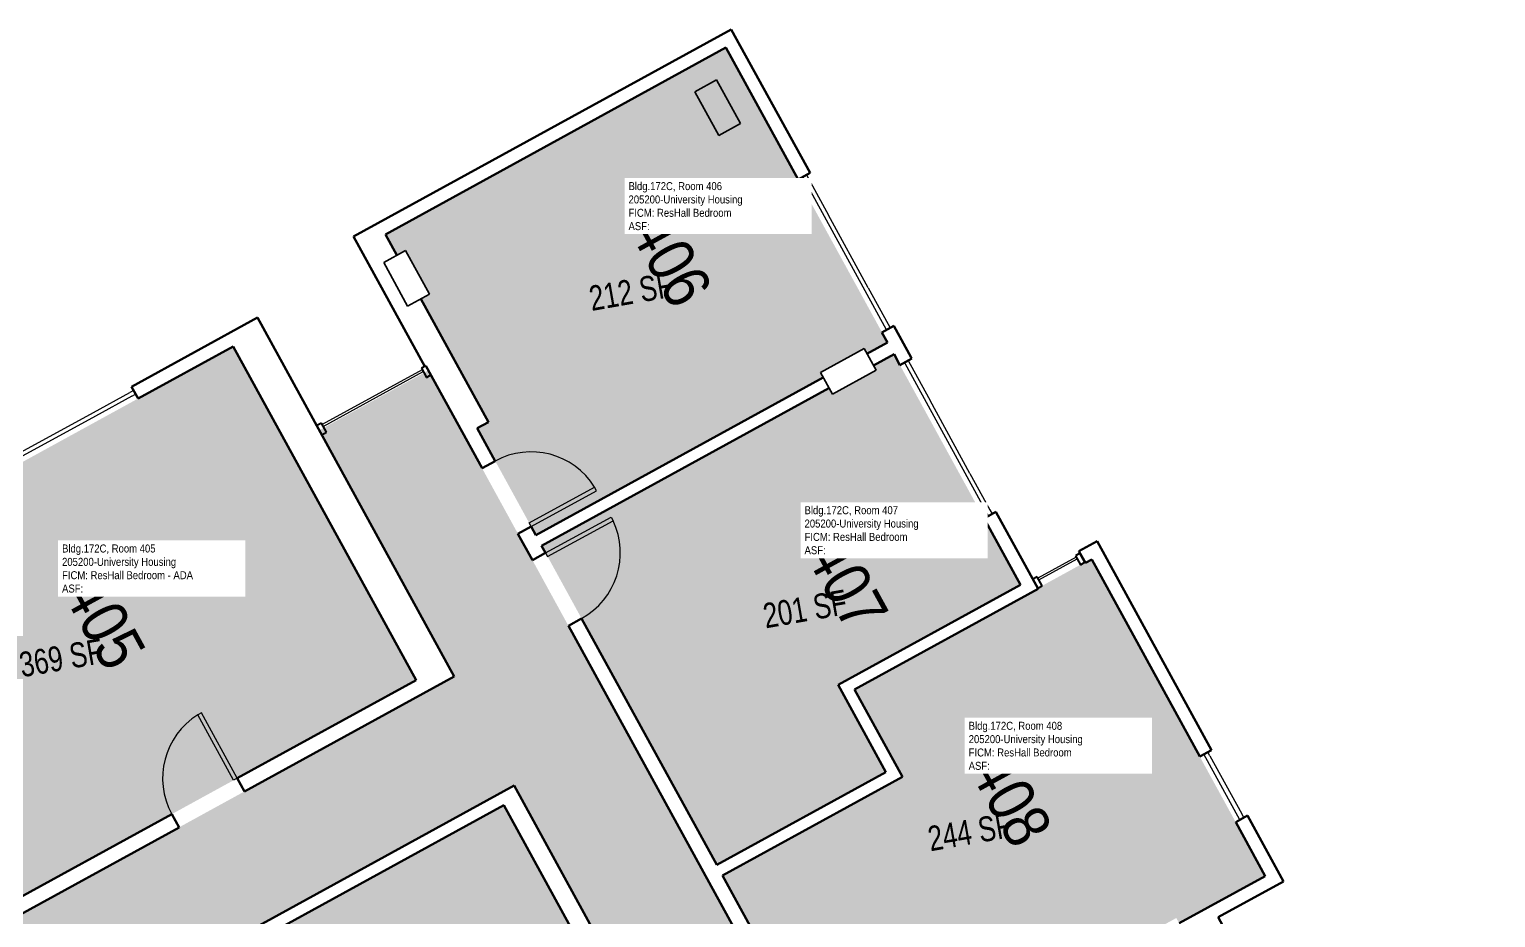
# Model space of a CAD drawing. Header units: inches. Extents: x 69235346 to 69237503, y 27657583 to 27660092.
# Drawn here: x 69235795 to 69236502, y 27659664 to 27660092 of the extents above; entities that cross this region are included whole.
import ezdxf
from ezdxf.enums import TextEntityAlignment as Align

# ---------------------------------------------------------------- set-up
doc = ezdxf.new("R2010")
doc.units = ezdxf.units.IN
doc.header["$LTSCALE"] = 100
doc.header["$MEASUREMENT"] = 0
for name, color, linetype in [('A-COLS', 5, 'CONTINUOUS'), ('A-DOOR', 2, 'CONTINUOUS'), ('A-GLAZ', 1, 'CONTINUOUS'), ('A-IDEN-RNUM', 7, 'CONTINUOUS'), ('A-IDEN-SNUM', 4, 'CONTINUOUS'), ('A-IDEN-VNUM', 4, 'CONTINUOUS'), ('A-WALL', 5, 'CONTINUOUS'), ('AREA-TEXT', 3, 'CONTINUOUS'), ('Rooms-Category-Color', 7, 'CONTINUOUS'), ('Rooms-College-Color', 7, 'CONTINUOUS'), ('Rooms-Department-Color', 7, 'CONTINUOUS'), ('Rooms-Division-Color', 7, 'CONTINUOUS'), ('Rooms-Information', 7, 'CONTINUOUS')]:
    doc.layers.add(name, color=color, linetype=linetype)
doc.styles.add('CP_AREA', font='arial.ttf', dxfattribs={"height": 15})
doc.styles.add('CP_ROOMSNUMBER', font='arial.ttf', dxfattribs={"height": 1})
doc.styles.add('CP_ROOMVNUMBER', font='arial.ttf', dxfattribs={"width": 0.85, "height": 0.075})

msp = doc.modelspace()

# ---------------------------------------------------------------- hatches: boundary and pattern name
at = {"layer": 'Rooms-Category-Color', "true_color": 0x728ef3}
for points in [[(69235966.8, 27659993), (69235972.27, 27659983.02), (69235976.43, 27659985.31), (69235987.97, 27659964.26), (69235983.81, 27659961.98), (69236016.41, 27659902.54), (69236011.04, 27659899.59), (69236039.24, 27659848.17), (69236177.72, 27659924.12), (69236177.77, 27659924.15), (69236176.45, 27659926.56), (69236197.44, 27659938.07), (69236198.85, 27659935.5), (69236208.77, 27659940.94), (69236130.87, 27660082.98)], [(69235727.57, 27659638.96), (69235981.56, 27659778.27), (69235893.38, 27659939.05), (69235639.39, 27659799.75)], [(69236184.89, 27659776.01), (69236272.78, 27659824.22), (69236211.89, 27659935.24), (69236201.98, 27659929.8), (69236203.21, 27659927.55), (69236182.17, 27659916.01), (69236180.54, 27659918.97), (69236042.06, 27659843.02), (69236126.43, 27659689.2), (69236207.97, 27659733.92)], [(69236328.29, 27659649.58), (69236326.91, 27659652.1), (69236347.95, 27659663.64), (69236349.33, 27659661.12), (69236362.1, 27659668.12), (69236390.81, 27659683.87), (69236307.17, 27659836.38), (69236304.11, 27659834.69), (69236303.92, 27659835.02), (69236281.13, 27659822.52), (69236281.31, 27659822.19), (69236192.86, 27659773.68), (69236215.94, 27659731.6), (69236129.25, 27659684.05), (69236189.81, 27659573.63)], [(69236021.19, 27659508.84), (69235986.93, 27659571.31), (69236077.13, 27659620.78), (69236023.79, 27659718.03), (69235849.2, 27659622.27), (69235850.65, 27659619.64), (69235846.92, 27659617.6), (69235933.07, 27659460.51)]]:
    msp.add_hatch(color=171, dxfattribs=at).paths.add_polyline_path(points)
at = {"layer": 'Rooms-Category-Color', "true_color": 0xadadad}
msp.add_hatch(color=253, dxfattribs=at).paths.add_polyline_path([(69236449.27, 27658960.69), (69236501.88, 27658989.54), (69236410.66, 27659155.86), (69236335.71, 27659292.53), (69236271.69, 27659409.25), (69236184.87, 27659567.57), (69236121.48, 27659683.14), (69236034.29, 27659842.11), (69236004.68, 27659896.11), (69235987.47, 27659927.49), (69235934.92, 27659898.67), (69235999.95, 27659780.08), (69235987.08, 27659773.02), (69235729.02, 27659631.5), (69235716.15, 27659624.43), (69235651.11, 27659743.02), (69235599.07, 27659714.48), (69235598.5, 27659714.17), (69235611.91, 27659689.72), (69235616.11, 27659682.06), (69235646.11, 27659627.37), (69235648.15, 27659623.64), (69235648.18, 27659623.58), (69235720.73, 27659491.3), (69235796.29, 27659353.53), (69235871.24, 27659216.86), (69235921.5, 27659125.23), (69235974.1, 27659154.08), (69235971.5, 27659158.82), (69235944.34, 27659208.36), (69235937.36, 27659221.07), (69235835.39, 27659407.01), (69235747.85, 27659566.62), (69235745, 27659571.83), (69235803.2, 27659603.74), (69235804.64, 27659601.11), (69235836.2, 27659618.42), (69235834.76, 27659621.05), (69235846.38, 27659627.43), (69235847.82, 27659624.8), (69235879.39, 27659642.11), (69235877.94, 27659644.74), (69235933.07, 27659674.97), (69236023.55, 27659724.59), (69236028.75, 27659727.45), (69236099.4, 27659598.63), (69236096.77, 27659597.19), (69236115.16, 27659563.65), (69236117.79, 27659565.09), (69236119.17, 27659562.57), (69236221.84, 27659375.38), (69236236.56, 27659348.53), (69236264.6, 27659297.4), (69236267.14, 27659292.77), (69236268.88, 27659289.6), (69236282.83, 27659264.17), (69236358.99, 27659125.29), (69236356.36, 27659123.85), (69236375.3, 27659089.32), (69236377.93, 27659090.77), (69236386.67, 27659074.83), (69236399.89, 27659050.72), (69236401.63, 27659047.55), (69236401.66, 27659047.49), (69236441.54, 27658974.77)])
at = {"layer": 'Rooms-College-Color', "true_color": 0xadadad}
for points in [[(69235966.8, 27659993), (69235972.27, 27659983.02), (69235976.43, 27659985.31), (69235987.97, 27659964.26), (69235983.81, 27659961.98), (69236016.41, 27659902.54), (69236011.04, 27659899.59), (69236039.24, 27659848.17), (69236177.72, 27659924.12), (69236177.77, 27659924.15), (69236176.45, 27659926.56), (69236197.44, 27659938.07), (69236198.85, 27659935.5), (69236208.77, 27659940.94), (69236130.87, 27660082.98)], [(69235727.57, 27659638.96), (69235981.56, 27659778.27), (69235893.38, 27659939.05), (69235639.39, 27659799.75)], [(69236184.89, 27659776.01), (69236272.78, 27659824.22), (69236211.89, 27659935.24), (69236201.98, 27659929.8), (69236203.21, 27659927.55), (69236182.17, 27659916.01), (69236180.54, 27659918.97), (69236042.06, 27659843.02), (69236126.43, 27659689.2), (69236207.97, 27659733.92)], [(69236449.27, 27658960.69), (69236501.88, 27658989.54), (69236410.66, 27659155.86), (69236335.71, 27659292.53), (69236271.69, 27659409.25), (69236184.87, 27659567.57), (69236121.48, 27659683.14), (69236034.29, 27659842.11), (69236004.68, 27659896.11), (69235987.47, 27659927.49), (69235934.92, 27659898.67), (69235999.95, 27659780.08), (69235987.08, 27659773.02), (69235729.02, 27659631.5), (69235716.15, 27659624.43), (69235651.11, 27659743.02), (69235599.07, 27659714.48), (69235598.5, 27659714.17), (69235611.91, 27659689.72), (69235616.11, 27659682.06), (69235646.11, 27659627.37), (69235648.15, 27659623.64), (69235648.18, 27659623.58), (69235720.73, 27659491.3), (69235796.29, 27659353.53), (69235871.24, 27659216.86), (69235921.5, 27659125.23), (69235974.1, 27659154.08), (69235971.5, 27659158.82), (69235944.34, 27659208.36), (69235937.36, 27659221.07), (69235835.39, 27659407.01), (69235747.85, 27659566.62), (69235745, 27659571.83), (69235803.2, 27659603.74), (69235804.64, 27659601.11), (69235836.2, 27659618.42), (69235834.76, 27659621.05), (69235846.38, 27659627.43), (69235847.82, 27659624.8), (69235879.39, 27659642.11), (69235877.94, 27659644.74), (69235933.07, 27659674.97), (69236023.55, 27659724.59), (69236028.75, 27659727.45), (69236099.4, 27659598.63), (69236096.77, 27659597.19), (69236115.16, 27659563.65), (69236117.79, 27659565.09), (69236119.17, 27659562.57), (69236221.84, 27659375.38), (69236236.56, 27659348.53), (69236264.6, 27659297.4), (69236267.14, 27659292.77), (69236268.88, 27659289.6), (69236282.83, 27659264.17), (69236358.99, 27659125.29), (69236356.36, 27659123.85), (69236375.3, 27659089.32), (69236377.93, 27659090.77), (69236386.67, 27659074.83), (69236399.89, 27659050.72), (69236401.63, 27659047.55), (69236401.66, 27659047.49), (69236441.54, 27658974.77)], [(69236328.29, 27659649.58), (69236326.91, 27659652.1), (69236347.95, 27659663.64), (69236349.33, 27659661.12), (69236362.1, 27659668.12), (69236390.81, 27659683.87), (69236307.17, 27659836.38), (69236304.11, 27659834.69), (69236303.92, 27659835.02), (69236281.13, 27659822.52), (69236281.31, 27659822.19), (69236192.86, 27659773.68), (69236215.94, 27659731.6), (69236129.25, 27659684.05), (69236189.81, 27659573.63)], [(69236021.19, 27659508.84), (69235986.93, 27659571.31), (69236077.13, 27659620.78), (69236023.79, 27659718.03), (69235849.2, 27659622.27), (69235850.65, 27659619.64), (69235846.92, 27659617.6), (69235933.07, 27659460.51)]]:
    msp.add_hatch(color=253, dxfattribs=at).paths.add_polyline_path(points)
at = {"layer": 'Rooms-Department-Color', "true_color": 0x604aed}
for points in [[(69235966.8, 27659993), (69235972.27, 27659983.02), (69235976.43, 27659985.31), (69235987.97, 27659964.26), (69235983.81, 27659961.98), (69236016.41, 27659902.54), (69236011.04, 27659899.59), (69236039.24, 27659848.17), (69236177.72, 27659924.12), (69236177.77, 27659924.15), (69236176.45, 27659926.56), (69236197.44, 27659938.07), (69236198.85, 27659935.5), (69236208.77, 27659940.94), (69236130.87, 27660082.98)], [(69235727.57, 27659638.96), (69235981.56, 27659778.27), (69235893.38, 27659939.05), (69235639.39, 27659799.75)], [(69236184.89, 27659776.01), (69236272.78, 27659824.22), (69236211.89, 27659935.24), (69236201.98, 27659929.8), (69236203.21, 27659927.55), (69236182.17, 27659916.01), (69236180.54, 27659918.97), (69236042.06, 27659843.02), (69236126.43, 27659689.2), (69236207.97, 27659733.92)], [(69236328.29, 27659649.58), (69236326.91, 27659652.1), (69236347.95, 27659663.64), (69236349.33, 27659661.12), (69236362.1, 27659668.12), (69236390.81, 27659683.87), (69236307.17, 27659836.38), (69236304.11, 27659834.69), (69236303.92, 27659835.02), (69236281.13, 27659822.52), (69236281.31, 27659822.19), (69236192.86, 27659773.68), (69236215.94, 27659731.6), (69236129.25, 27659684.05), (69236189.81, 27659573.63)], [(69236021.19, 27659508.84), (69235986.93, 27659571.31), (69236077.13, 27659620.78), (69236023.79, 27659718.03), (69235849.2, 27659622.27), (69235850.65, 27659619.64), (69235846.92, 27659617.6), (69235933.07, 27659460.51)]]:
    msp.add_hatch(color=173, dxfattribs=at).paths.add_polyline_path(points)
at = {"layer": 'Rooms-Department-Color', "true_color": 0xacacac}
msp.add_hatch(color=253, dxfattribs=at).paths.add_polyline_path([(69236449.27, 27658960.69), (69236501.88, 27658989.54), (69236410.66, 27659155.86), (69236335.71, 27659292.53), (69236271.69, 27659409.25), (69236184.87, 27659567.57), (69236121.48, 27659683.14), (69236034.29, 27659842.11), (69236004.68, 27659896.11), (69235987.47, 27659927.49), (69235934.92, 27659898.67), (69235999.95, 27659780.08), (69235987.08, 27659773.02), (69235729.02, 27659631.5), (69235716.15, 27659624.43), (69235651.11, 27659743.02), (69235599.07, 27659714.48), (69235598.5, 27659714.17), (69235611.91, 27659689.72), (69235616.11, 27659682.06), (69235646.11, 27659627.37), (69235648.15, 27659623.64), (69235648.18, 27659623.58), (69235720.73, 27659491.3), (69235796.29, 27659353.53), (69235871.24, 27659216.86), (69235921.5, 27659125.23), (69235974.1, 27659154.08), (69235971.5, 27659158.82), (69235944.34, 27659208.36), (69235937.36, 27659221.07), (69235835.39, 27659407.01), (69235747.85, 27659566.62), (69235745, 27659571.83), (69235803.2, 27659603.74), (69235804.64, 27659601.11), (69235836.2, 27659618.42), (69235834.76, 27659621.05), (69235846.38, 27659627.43), (69235847.82, 27659624.8), (69235879.39, 27659642.11), (69235877.94, 27659644.74), (69235933.07, 27659674.97), (69236023.55, 27659724.59), (69236028.75, 27659727.45), (69236099.4, 27659598.63), (69236096.77, 27659597.19), (69236115.16, 27659563.65), (69236117.79, 27659565.09), (69236119.17, 27659562.57), (69236221.84, 27659375.38), (69236236.56, 27659348.53), (69236264.6, 27659297.4), (69236267.14, 27659292.77), (69236268.88, 27659289.6), (69236282.83, 27659264.17), (69236358.99, 27659125.29), (69236356.36, 27659123.85), (69236375.3, 27659089.32), (69236377.93, 27659090.77), (69236386.67, 27659074.83), (69236399.89, 27659050.72), (69236401.63, 27659047.55), (69236401.66, 27659047.49), (69236441.54, 27658974.77)])
at = {"layer": 'Rooms-Division-Color', "true_color": 0x604aed}
for points in [[(69235966.8, 27659993), (69235972.27, 27659983.02), (69235976.43, 27659985.31), (69235987.97, 27659964.26), (69235983.81, 27659961.98), (69236016.41, 27659902.54), (69236011.04, 27659899.59), (69236039.24, 27659848.17), (69236177.72, 27659924.12), (69236177.77, 27659924.15), (69236176.45, 27659926.56), (69236197.44, 27659938.07), (69236198.85, 27659935.5), (69236208.77, 27659940.94), (69236130.87, 27660082.98)], [(69235727.57, 27659638.96), (69235981.56, 27659778.27), (69235893.38, 27659939.05), (69235639.39, 27659799.75)], [(69236184.89, 27659776.01), (69236272.78, 27659824.22), (69236211.89, 27659935.24), (69236201.98, 27659929.8), (69236203.21, 27659927.55), (69236182.17, 27659916.01), (69236180.54, 27659918.97), (69236042.06, 27659843.02), (69236126.43, 27659689.2), (69236207.97, 27659733.92)], [(69236328.29, 27659649.58), (69236326.91, 27659652.1), (69236347.95, 27659663.64), (69236349.33, 27659661.12), (69236362.1, 27659668.12), (69236390.81, 27659683.87), (69236307.17, 27659836.38), (69236304.11, 27659834.69), (69236303.92, 27659835.02), (69236281.13, 27659822.52), (69236281.31, 27659822.19), (69236192.86, 27659773.68), (69236215.94, 27659731.6), (69236129.25, 27659684.05), (69236189.81, 27659573.63)], [(69236021.19, 27659508.84), (69235986.93, 27659571.31), (69236077.13, 27659620.78), (69236023.79, 27659718.03), (69235849.2, 27659622.27), (69235850.65, 27659619.64), (69235846.92, 27659617.6), (69235933.07, 27659460.51)]]:
    msp.add_hatch(color=173, dxfattribs=at).paths.add_polyline_path(points)
at = {"layer": 'Rooms-Division-Color', "true_color": 0xadadad}
msp.add_hatch(color=253, dxfattribs=at).paths.add_polyline_path([(69236449.27, 27658960.69), (69236501.88, 27658989.54), (69236410.66, 27659155.86), (69236335.71, 27659292.53), (69236271.69, 27659409.25), (69236184.87, 27659567.57), (69236121.48, 27659683.14), (69236034.29, 27659842.11), (69236004.68, 27659896.11), (69235987.47, 27659927.49), (69235934.92, 27659898.67), (69235999.95, 27659780.08), (69235987.08, 27659773.02), (69235729.02, 27659631.5), (69235716.15, 27659624.43), (69235651.11, 27659743.02), (69235599.07, 27659714.48), (69235598.5, 27659714.17), (69235611.91, 27659689.72), (69235616.11, 27659682.06), (69235646.11, 27659627.37), (69235648.15, 27659623.64), (69235648.18, 27659623.58), (69235720.73, 27659491.3), (69235796.29, 27659353.53), (69235871.24, 27659216.86), (69235921.5, 27659125.23), (69235974.1, 27659154.08), (69235971.5, 27659158.82), (69235944.34, 27659208.36), (69235937.36, 27659221.07), (69235835.39, 27659407.01), (69235747.85, 27659566.62), (69235745, 27659571.83), (69235803.2, 27659603.74), (69235804.64, 27659601.11), (69235836.2, 27659618.42), (69235834.76, 27659621.05), (69235846.38, 27659627.43), (69235847.82, 27659624.8), (69235879.39, 27659642.11), (69235877.94, 27659644.74), (69235933.07, 27659674.97), (69236023.55, 27659724.59), (69236028.75, 27659727.45), (69236099.4, 27659598.63), (69236096.77, 27659597.19), (69236115.16, 27659563.65), (69236117.79, 27659565.09), (69236119.17, 27659562.57), (69236221.84, 27659375.38), (69236236.56, 27659348.53), (69236264.6, 27659297.4), (69236267.14, 27659292.77), (69236268.88, 27659289.6), (69236282.83, 27659264.17), (69236358.99, 27659125.29), (69236356.36, 27659123.85), (69236375.3, 27659089.32), (69236377.93, 27659090.77), (69236386.67, 27659074.83), (69236399.89, 27659050.72), (69236401.63, 27659047.55), (69236401.66, 27659047.49), (69236441.54, 27658974.77)])

# ---------------------------------------------------------------- linework, layer by layer
at = {"layer": 'A-COLS', "lineweight": 35}
for p, q in [((69236115.84, 27660061.77), (69236126.37, 27660067.54)), ((69236126.37, 27660067.54), (69236137.91, 27660046.49)), ((69236127.38, 27660040.72), (69236115.84, 27660061.77)), ((69236137.91, 27660046.49), (69236127.38, 27660040.72)), ((69235965.91, 27659979.54), (69235976.43, 27659985.31)), ((69235976.43, 27659985.31), (69235987.97, 27659964.26)), ((69235977.45, 27659958.49), (69235965.91, 27659979.54)), ((69235987.97, 27659964.26), (69235977.45, 27659958.49)), ((69236176.4, 27659926.53), (69236197.44, 27659938.07)), ((69236197.44, 27659938.07), (69236203.21, 27659927.55)), ((69236182.17, 27659916.01), (69236176.4, 27659926.53)), ((69236203.21, 27659927.55), (69236182.17, 27659916.01))]:
    msp.add_line(p, q, dxfattribs=at)
at = {"layer": 'A-DOOR'}
for p, q in [((69236036.05, 27659854), (69236067.56, 27659871.28)), ((69236037.01, 27659852.24), (69236068.52, 27659869.53)), ((69236068.52, 27659869.53), (69236067.56, 27659871.28)), ((69236037.01, 27659852.24), (69236036.05, 27659854)), ((69236043.98, 27659839.53), (69236075.5, 27659856.82)), ((69236044.94, 27659837.78), (69236076.46, 27659855.06)), ((69236075.5, 27659856.82), (69236076.46, 27659855.06)), ((69236043.98, 27659839.53), (69236044.94, 27659837.78)), ((69235878.08, 27659762.51), (69235876.32, 27659761.54)), ((69235895.36, 27659730.99), (69235878.08, 27659762.51)), ((69235893.61, 27659730.03), (69235876.32, 27659761.54)), ((69235895.36, 27659730.99), (69235893.61, 27659730.03))]:
    msp.add_line(p, q, dxfattribs=at)
at = {"layer": 'A-DOOR', "lineweight": 25}
for centre, start, end in [((69236037.01, 27659852.24), 31.92664, 118.74191), ((69236043.98, 27659839.53), 298.74191, 25.55717), ((69235895.36, 27659730.99), 121.92664, 208.74191)]:
    msp.add_arc(centre, 36, start, end, dxfattribs=at)
at = {"layer": 'A-GLAZ'}
for p, q in [((69236168.02, 27660020.43), (69236167.89, 27660020.67)), ((69236208.29, 27659947.02), (69236168.02, 27660020.43)), ((69236169.65, 27660021.63), (69236170.61, 27660019.88)), ((69236170.61, 27660019.88), (69236180.23, 27660002.34)), ((69236199.46, 27659967.27), (69236180.23, 27660002.34)), ((69236199.46, 27659967.27), (69236209.08, 27659949.73)), ((69236209.08, 27659949.73), (69236210.04, 27659947.98)), ((69236217.19, 27659930.78), (69236216.94, 27659931.23)), ((69236218.7, 27659932.2), (69236219.66, 27659930.44)), ((69235984.44, 27659927.82), (69235936.27, 27659901.41)), ((69235936.75, 27659900.53), (69235984.92, 27659926.95)), ((69236257.46, 27659857.36), (69236217.19, 27659930.78)), ((69236219.66, 27659930.44), (69236229.28, 27659912.91)), ((69235845.35, 27659917.84), (69235843.6, 27659916.88)), ((69235826.06, 27659907.26), (69235843.6, 27659916.88)), ((69235844.56, 27659915.12), (69235827.02, 27659905.51)), ((69235844.56, 27659915.12), (69235846.31, 27659916.08)), ((69236248.51, 27659877.83), (69236229.28, 27659912.91)), ((69235790.99, 27659888.02), (69235826.06, 27659907.26)), ((69235827.02, 27659905.51), (69235791.95, 27659886.27)), ((69236248.51, 27659877.83), (69236258.13, 27659860.3)), ((69236258.13, 27659860.3), (69236259.21, 27659858.33)), ((69236299.69, 27659837.55), (69236281.28, 27659827.45)), ((69236281.76, 27659826.57), (69236300.17, 27659836.67)), ((69236300.17, 27659836.67), (69236299.69, 27659837.55)), ((69236281.28, 27659827.45), (69236281.76, 27659826.57)), ((69236378.62, 27659710.89), (69236361.21, 27659742.52)), ((69236364.15, 27659741.85), (69236363.19, 27659743.6)), ((69236364.15, 27659741.85), (69236379.54, 27659713.78)), ((69236380.5, 27659712.03), (69236379.54, 27659713.78))]:
    msp.add_line(p, q, dxfattribs=at)
at = {"layer": 'A-GLAZ', "lineweight": 40}
for p, q in [((69235986.27, 27659929.68), (69235984.08, 27659928.48)), ((69235984.08, 27659928.48), (69235986.48, 27659924.1)), ((69235986.48, 27659924.1), (69235988.67, 27659925.3)), ((69236280.92, 27659828.1), (69236278.72, 27659826.9)), ((69236278.72, 27659826.9), (69236281.13, 27659822.52)), ((69236283.32, 27659823.72), (69236280.92, 27659828.1)), ((69236281.13, 27659822.52), (69236283.32, 27659823.72))]:
    msp.add_line(p, q, dxfattribs=at)
at = {"layer": 'A-GLAZ', "lineweight": 40, "extrusion": (0, 0, -1)}
for p, q in [((69235935.91, 27659902.06), (69235933.71, 27659900.86)), ((69235938.31, 27659897.68), (69235935.91, 27659902.06)), ((69235936.12, 27659896.48), (69235938.31, 27659897.68)), ((69236301.52, 27659839.4), (69236299.33, 27659838.2)), ((69236303.92, 27659835.02), (69236301.52, 27659839.4)), ((69236299.33, 27659838.2), (69236301.73, 27659833.82)), ((69236301.73, 27659833.82), (69236303.92, 27659835.02))]:
    msp.add_line(p, q, dxfattribs=at)
at = {"layer": 'A-WALL', "lineweight": 50}
for p, q in [((69236133.44, 27660091.8), (69235951.4, 27659991.96)), ((69236171.4, 27660022.59), (69236133.44, 27660091.8)), ((69235966.8, 27659993), (69236130.87, 27660082.98)), ((69236130.87, 27660082.98), (69236165.7, 27660019.47)), ((69236165.7, 27660019.47), (69236171.4, 27660022.59)), ((69235951.4, 27659991.96), (69235985.72, 27659929.38)), ((69235972.27, 27659983.02), (69235966.8, 27659993)), ((69236016.41, 27659902.54), (69235983.81, 27659961.98)), ((69235905.16, 27659952.92), (69235844.39, 27659919.59)), ((69235999.95, 27659780.08), (69235905.16, 27659952.92)), ((69236211.79, 27659948.94), (69236206.09, 27659945.81)), ((69236206.09, 27659945.81), (69236208.77, 27659940.94)), ((69236220.15, 27659933.71), (69236211.79, 27659948.94)), ((69235847.52, 27659913.89), (69235893.38, 27659939.05)), ((69235893.38, 27659939.05), (69235981.56, 27659778.27)), ((69236208.77, 27659940.94), (69236198.85, 27659935.5)), ((69236201.98, 27659929.8), (69236211.89, 27659935.24)), ((69236211.89, 27659935.24), (69236214.75, 27659930.03)), ((69236214.75, 27659930.03), (69236220.45, 27659933.16)), ((69236220.45, 27659933.16), (69236220.15, 27659933.71)), ((69235986.27, 27659929.68), (69236013.34, 27659880.32)), ((69235844.39, 27659919.59), (69235847.52, 27659913.89)), ((69236177.72, 27659924.12), (69236039.24, 27659848.17)), ((69236042.06, 27659843.02), (69236180.54, 27659918.97)), ((69236011.04, 27659899.59), (69236016.41, 27659902.54)), ((69236019.7, 27659883.81), (69236011.04, 27659899.59)), ((69236013.34, 27659880.32), (69236019.7, 27659883.81)), ((69236260.96, 27659859.29), (69236255.26, 27659856.16)), ((69236255.26, 27659856.16), (69236272.78, 27659824.22)), ((69236281.31, 27659822.19), (69236260.96, 27659859.29)), ((69236037.01, 27659852.24), (69236030.65, 27659848.76)), ((69236030.65, 27659848.76), (69236037.62, 27659836.04)), ((69236039.24, 27659848.17), (69236037.01, 27659852.24)), ((69236037.62, 27659836.04), (69236043.98, 27659839.53)), ((69236043.98, 27659839.53), (69236042.06, 27659843.02)), ((69236309.75, 27659845.2), (69236300.98, 27659840.39)), ((69236300.98, 27659840.39), (69236304.11, 27659834.69)), ((69236364.94, 27659744.56), (69236309.75, 27659845.2)), ((69236304.11, 27659834.69), (69236307.17, 27659836.38)), ((69236307.17, 27659836.38), (69236359.22, 27659741.48)), ((69236272.78, 27659824.22), (69236184.89, 27659776.01)), ((69236192.86, 27659773.68), (69236281.31, 27659822.19)), ((69236061.29, 27659807.97), (69236054.93, 27659804.48)), ((69236054.93, 27659804.48), (69236164.25, 27659605.16)), ((69236126.43, 27659689.2), (69236061.29, 27659807.97)), ((69235981.56, 27659778.27), (69235895.36, 27659730.99)), ((69235898.85, 27659724.63), (69235999.95, 27659780.08)), ((69236184.89, 27659776.01), (69236207.97, 27659733.92)), ((69236215.94, 27659731.6), (69236192.86, 27659773.68)), ((69236359.24, 27659741.44), (69236364.94, 27659744.56)), ((69236207.97, 27659733.92), (69236126.43, 27659689.2)), ((69236028.75, 27659727.45), (69235877.94, 27659644.74)), ((69235895.36, 27659730.99), (69235898.85, 27659724.63)), ((69236099.94, 27659597.65), (69236028.75, 27659727.45)), ((69236129.25, 27659684.05), (69236215.94, 27659731.6)), ((69235863.8, 27659713.68), (69235727.57, 27659638.96)), ((69235867.28, 27659707.32), (69235863.8, 27659713.68)), ((69235880.77, 27659639.59), (69236023.79, 27659718.03)), ((69236023.79, 27659718.03), (69236077.13, 27659620.78)), ((69236382.26, 27659712.99), (69236376.63, 27659709.74)), ((69236399.64, 27659681.29), (69236382.26, 27659712.99)), ((69235716.15, 27659624.43), (69235867.28, 27659707.32)), ((69236376.63, 27659709.74), (69236390.81, 27659683.87)), ((69236170.6, 27659608.65), (69236129.25, 27659684.05)), ((69236390.81, 27659683.87), (69236349.33, 27659661.12)), ((69236368.08, 27659663.98), (69236399.64, 27659681.29)), ((69236385.54, 27659632.14), (69236368.08, 27659663.98))]:
    msp.add_line(p, q, dxfattribs=at)

# ---------------------------------------------------------------- texts
at = {"layer": 'A-IDEN-RNUM', "style": 'CP_ROOMSNUMBER'}
for s, p in [('0406-00', (69236083.92, 27659995)), ('0407-00', (69236168.76, 27659838.85)), ('0405-00', (69235810.9, 27659820.4)), ('0408-00', (69236247.88, 27659734.98))]:
    msp.add_text(s, height=1, dxfattribs=at).set_placement(p)
at = {"layer": 'A-IDEN-SNUM', "style": 'CP_ROOMSNUMBER'}
for s, p in [('172C040600', (69236083.92, 27659995)), ('172C040700', (69236168.76, 27659838.85)), ('172C040500', (69235810.9, 27659820.4)), ('172C040800', (69236247.88, 27659734.98))]:
    msp.add_text(s, height=1, dxfattribs=at).set_placement(p)
at = {"layer": 'A-IDEN-VNUM', "style": 'CP_ROOMVNUMBER', "width": 0.85}
for s, p in [('406', (69236083.92, 27659995)), ('407', (69236168.76, 27659838.85)), ('405', (69235810.9, 27659820.4)), ('408', (69236247.88, 27659734.98))]:
    msp.add_text(s, height=22.5, rotation=298.74191, dxfattribs=at).set_placement(p)
at = {"layer": 'AREA-TEXT', "style": 'CP_AREA', "width": 0.75}
for s, p in [('212 SF', (69236085.1, 27659965.5)), ('201 SF', (69236168.96, 27659812.58)), ('369 SF', (69235810.47, 27659789.01)), ('244 SF', (69236248.4, 27659705.17))]:
    msp.add_text(s, height=12, rotation=9.98059, dxfattribs=at).set_placement(p, align=Align.MIDDLE_CENTER)

# ---------------------------------------------------------------- next in the draw order: texts
at = {"layer": 'Rooms-Information', "char_height": 3.8571, "width": 86.4, "attachment_point": 7, "style": 'CP_ROOMVNUMBER', "bg_fill": 3, "box_fill_scale": 1.5, "bg_fill_color": 256, "bg_fill_true_color": 13158600, "bg_fill_transparency": 0}
for s, insert in [('Bldg.172C, Room 406^M^J205200-University Housing^M^JFICM: ResHall Bedroom^M^JASF: ', (69236083.92, 27659995)), ('Bldg.172C, Room 407^M^J205200-University Housing^M^JFICM: ResHall Bedroom^M^JASF: ', (69236168.76, 27659838.85)), ('Bldg.172C, Room 405^M^J205200-University Housing^M^JFICM: ResHall Bedroom - ADA^M^JASF: ', (69235810.9, 27659820.4)), ('Bldg.172C, Room 408^M^J205200-University Housing^M^JFICM: ResHall Bedroom^M^JASF: ', (69236247.88, 27659734.98))]:
    msp.add_mtext(s, dxfattribs=dict(at, insert=insert))

doc.saveas('drawing.dxf')
